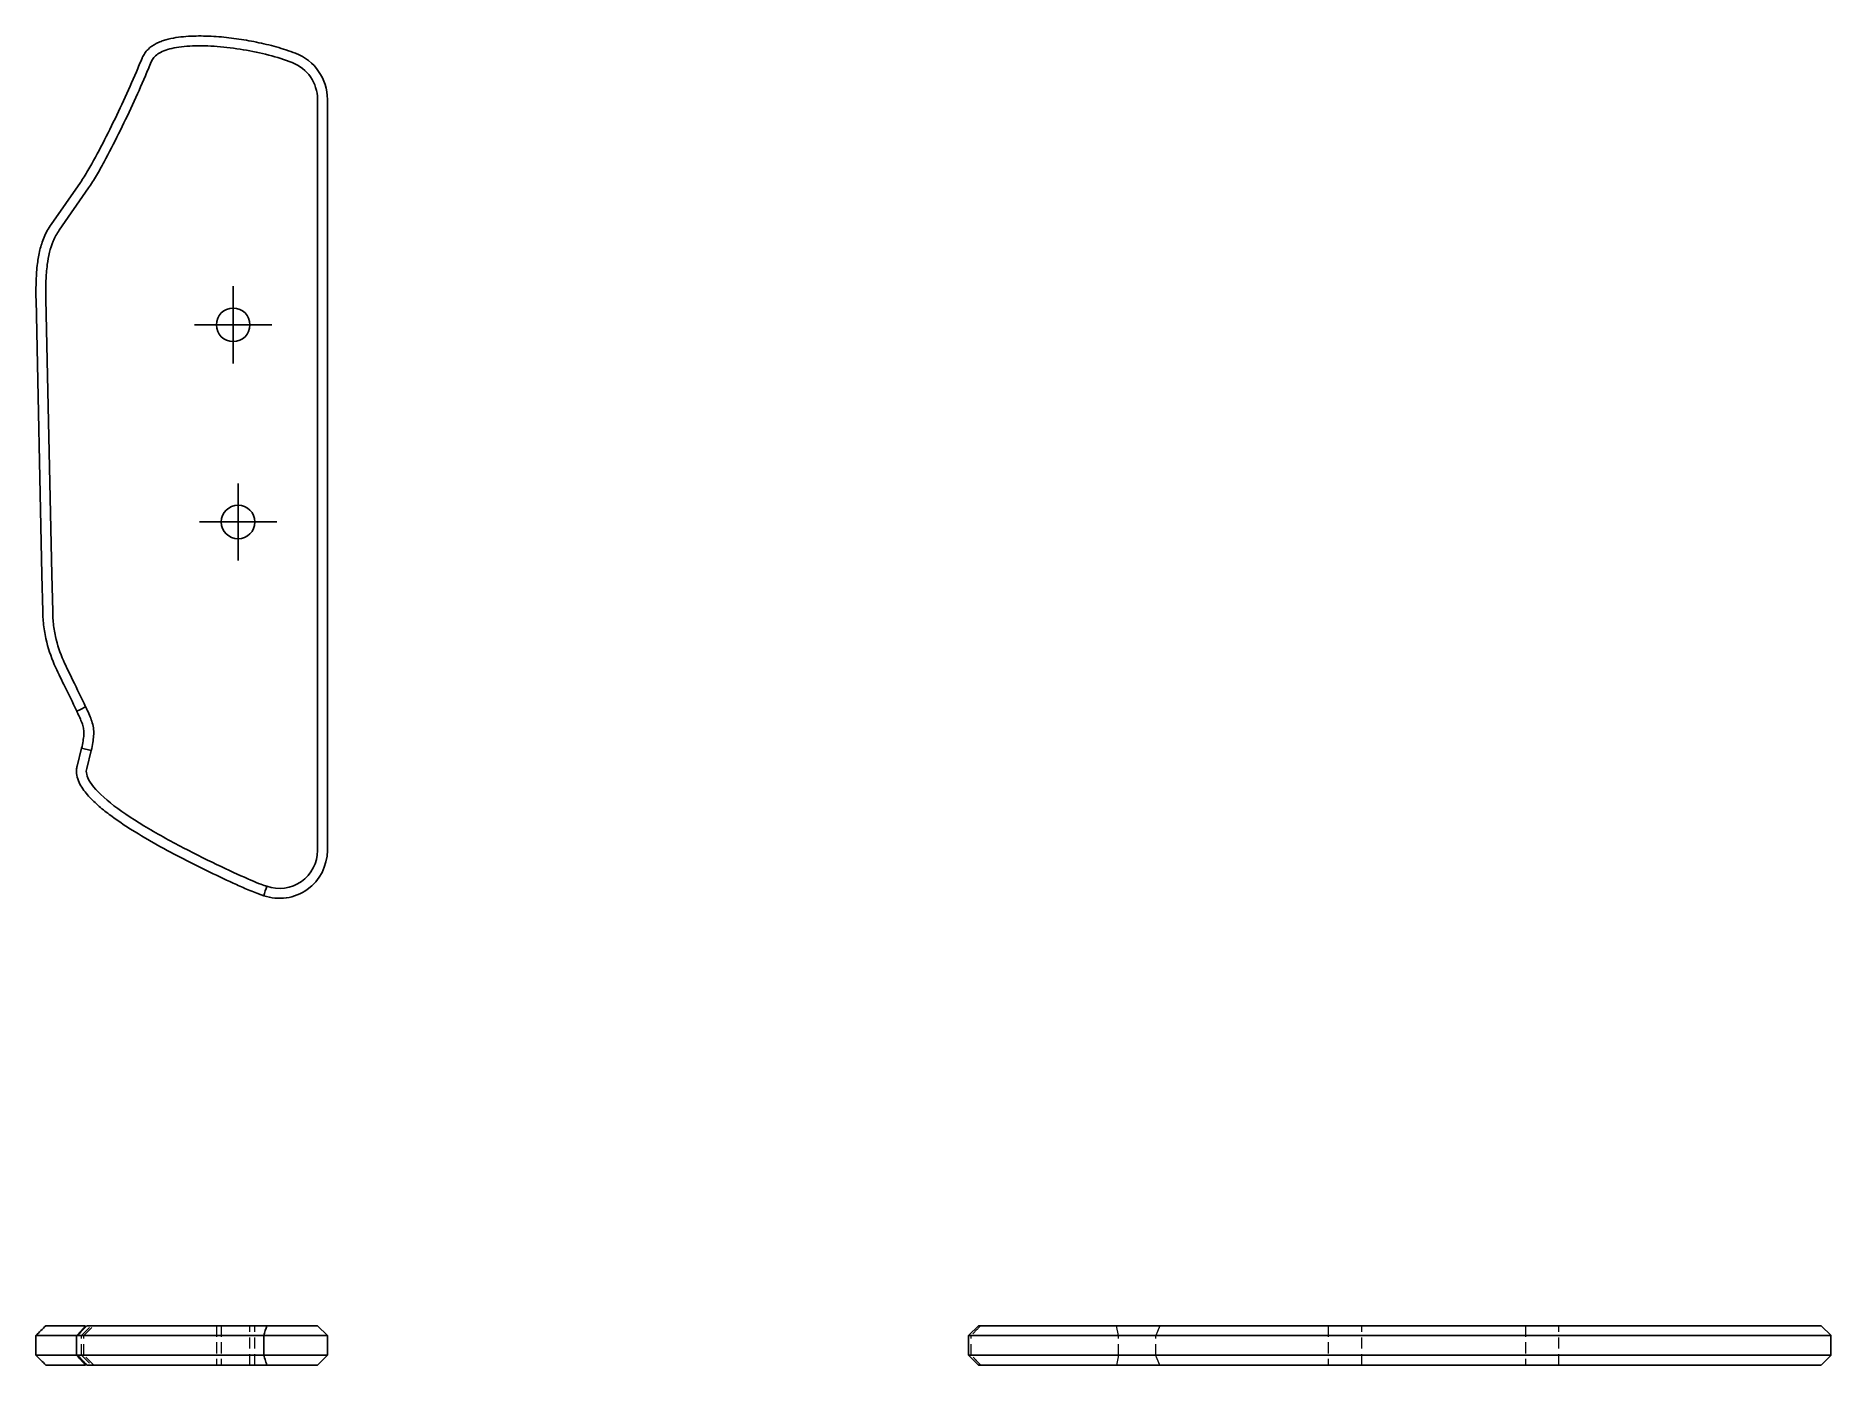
# Model space of a CAD drawing. Header units: millimetres. Extents: x 66 to 272, y 55 to 207.
import ezdxf

# ---------------------------------------------------------------- set-up
doc = ezdxf.new("R2010")
doc.units = ezdxf.units.MM
doc.linetypes.add('HIDDEN', pattern=[1.905, 1.27, -0.635])
doc.layers.add('10', color=7, linetype='Continuous')

# ---------------------------------------------------------------- blocks, each defined once
blk = doc.blocks.new('SW_CENTERMARKSYMBOL_0')
at = {"layer": '10', "color": 0}
for p, q in [((0, 2.5), (0, 4.42)), ((0, 0), (0, 2.5)), ((-2.5, 0), (-4.42, 0)), ((0, 0), (-2.5, 0)), ((0, 0), (0, -2.5)), ((0, 0), (2.5, 0)), ((2.5, 0), (4.42, 0)), ((0, -2.5), (0, -4.42))]:
    blk.add_line(p, q, dxfattribs=at)
blk = doc.blocks.new('SW_CENTERMARKSYMBOL_1')
at = {"layer": '10', "color": 0}
for p, q in [((0, 2.5), (0, 4.42)), ((0, 0), (0, 2.5)), ((-2.5, 0), (-4.42, 0)), ((0, 0), (-2.5, 0)), ((0, 0), (0, -2.5)), ((0, 0), (2.5, 0)), ((2.5, 0), (4.42, 0)), ((0, -2.5), (0, -4.42))]:
    blk.add_line(p, q, dxfattribs=at)

msp = doc.modelspace()

# ---------------------------------------------------------------- linework, layer by layer
at = {"color": 7, "linetype": 'Continuous', "lineweight": 25}
for p, q in [((79.53, 203.67), (79.54, 203.69)), ((98.54, 199.37), (98.54, 113.47)), ((99.67, 113.47), (99.67, 199.37)), ((71.43, 189.88), (68.08, 185.06)), ((69.01, 184.41), (72.36, 189.24)), ((66.35, 176.5), (67.03, 145.01)), ((68.16, 145.04), (67.48, 176.52)), ((67.03, 145.01), (67.13, 140.79)), ((68.26, 140.82), (68.16, 145.04)), ((71.57, 125.16), (71.05, 123.13)), ((71.57, 125.16), (72.67, 124.9)), ((72.15, 122.85), (72.67, 124.9)), ((66.35, 58), (67.03, 58)), ((67.03, 58), (67.13, 58)), ((68.16, 59.13), (67.48, 59.13)), ((68.26, 59.13), (68.16, 59.13)), ((70.99, 58.02), (70.99, 55.74)), ((92.41, 55.75), (92.41, 58)), ((92.41, 58), (99.67, 58)), ((98.54, 59.13), (92.74, 59.13)), ((99.67, 58), (98.54, 59.13)), ((99.67, 55.75), (99.67, 58)), ((174.13, 59.13), (173, 58)), ((173, 58), (173, 55.75)), ((173, 58), (178.47, 58)), ((178.47, 59.13), (174.13, 59.13)), ((264.37, 59.13), (178.47, 59.13)), ((178.47, 58), (264.37, 58)), ((268.59, 59.13), (264.37, 59.13)), ((264.37, 58), (269.64, 58)), ((271.63, 58), (270.49, 59.13)), ((271.62, 55.73), (271.62, 58.02)), ((67.03, 55.75), (66.35, 55.75)), ((67.13, 55.75), (67.03, 55.75)), ((99.67, 55.75), (92.41, 55.75)), ((98.54, 54.62), (99.67, 55.75)), ((173, 55.75), (174.13, 54.62)), ((178.47, 55.75), (173, 55.75)), ((264.37, 55.75), (178.47, 55.75)), ((269.64, 55.75), (264.37, 55.75)), ((270.49, 54.62), (271.63, 55.76)), ((67.48, 54.62), (68.16, 54.62)), ((68.16, 54.62), (68.26, 54.62)), ((92.74, 54.62), (98.54, 54.62)), ((174.13, 54.62), (178.47, 54.62)), ((178.47, 54.62), (264.37, 54.62)), ((264.37, 54.62), (268.59, 54.62))]:
    msp.add_line(p, q, dxfattribs=at)
at = {"color": 7, "linetype": 'HIDDEN', "lineweight": 18}
for p, q in [((71.57, 125.16), (72.67, 124.9)), ((72.67, 124.9), (72.15, 122.85)), ((71.01, 55.75), (71.01, 58)), ((71.57, 58), (71.05, 58)), ((71.57, 58), (72.67, 59.13)), ((71.57, 55.75), (71.57, 58)), ((71.83, 58), (72.95, 59.13)), ((71.83, 55.75), (71.83, 58)), ((78.5, 58), (78.49, 58)), ((78.64, 58), (78.5, 58)), ((86.99, 59.13), (86.99, 54.62)), ((87.54, 59.13), (87.54, 54.62)), ((90.82, 54.62), (90.82, 59.13)), ((91.38, 54.62), (91.38, 59.13)), ((173.3, 55.75), (173.3, 58)), ((190.16, 58), (189.9, 59.13)), ((190.16, 55.75), (190.16, 58)), ((194.4, 55.75), (194.4, 58)), ((214.12, 59.13), (214.12, 54.62)), ((217.96, 54.62), (217.96, 59.13)), ((236.68, 59.13), (236.68, 54.62)), ((240.51, 54.62), (240.51, 59.13)), ((71.57, 55.75), (72.67, 54.62)), ((72.95, 54.62), (71.83, 55.75)), ((78.5, 55.75), (78.68, 55.75)), ((190.16, 55.75), (189.9, 54.62))]:
    msp.add_line(p, q, dxfattribs=at)
at = {"color": 7, "linetype": 'Continuous', "lineweight": 25, "flags": 128}
for points in [[(78.5, 204.13), (78.49, 204.11), (78.49, 204.1)], [(72.02, 129.89), (71.42, 129.6), (71.01, 129.4)], [(72.02, 59.13), (71.42, 58.46), (71.01, 58)], [(72.02, 54.62), (71.38, 55.33), (71.21, 55.52), (71.08, 55.67), (71.01, 55.75)]]:
    msp.add_lwpolyline(points, dxfattribs=at)
at = {"color": 7, "linetype": 'HIDDEN', "lineweight": 18, "flags": 128}
for points in [[(194.89, 59.13), (194.6, 58.46), (194.4, 58)], [(78.49, 55.75), (78.5, 55.75), (78.5, 55.75)], [(194.89, 54.62), (194.58, 55.33), (194.5, 55.52), (194.43, 55.67), (194.4, 55.75)]]:
    msp.add_lwpolyline(points, dxfattribs=at)
at = {"color": 7, "linetype": 'Continuous', "lineweight": 25}
for centre in [(88.9, 173.59), (89.46, 151.04)]:
    msp.add_circle(centre, 1.92, dxfattribs=at)
for centre, radius, start, end in [((94.03, 199.37), 4.51, 0, 69.2112), ((94.03, 199.37), 5.64, 0, 69.2112), ((94.2, 113.47), 5.47, 250.7919, 0), ((94.2, 113.47), 4.34, 250.293, 0)]:
    msp.add_arc(centre, radius, start, end, dxfattribs=at)
for points, knots in [([(96.03, 204.64), (95.31, 204.92), (94.57, 205.16), (93.08, 205.58), (92.32, 205.76), (90.8, 206.07), (90.04, 206.2), (88.51, 206.41), (87.74, 206.5), (86.19, 206.6), (85.42, 206.63), (83.88, 206.6), (83.11, 206.55), (81.96, 206.37), (81.57, 206.29), (81.01, 206.13), (80.83, 206.07), (80.46, 205.93), (80.28, 205.85), (79.76, 205.58), (79.44, 205.37), (79.02, 204.95), (78.89, 204.8), (78.67, 204.48), (78.58, 204.31), (78.5, 204.13)], [0, 0, 0, 0, 0.125, 0.125, 0.25, 0.25, 0.375, 0.375, 0.5, 0.5, 0.625, 0.625, 0.75, 0.75, 0.8125, 0.8125, 0.84375, 0.84375, 0.875, 0.875, 0.9375, 0.9375, 0.96875, 0.96875, 1, 1, 1, 1]), ([(79.54, 203.69), (79.62, 203.87), (79.8, 204.17), (80.39, 204.7), (81.75, 205.26), (84.18, 205.54), (87.05, 205.46), (90.07, 205.09), (93, 204.47), (94.79, 203.91), (95.63, 203.59)], [-0.9977181, -0.9977181, -0.9977181, -0.9977181, -0.9264526, -0.855187, -0.7126558, -0.5701247, -0.4275935, -0.2850623, -0.1425312, 0, 0, 0, 0]), ([(78.49, 204.1), (78.27, 203.57), (78.05, 203.05), (77.83, 202.52), (76.88, 200.31), (75.86, 198.1), (74.79, 195.94), (74.26, 194.86), (73.71, 193.79), (73.14, 192.75), (72.86, 192.23), (72.58, 191.72), (72.29, 191.24), (72, 190.75), (71.71, 190.28), (71.43, 189.88)], [-1.475531, -1.475531, -1.475531, -1.475531, -1.319496, -1.319496, -1.319496, -0.659748, -0.659748, -0.659748, -0.329874, -0.329874, -0.329874, -0.164937, -0.164937, -0.164937, 0, 0, 0, 0]), ([(72.36, 189.24), (72.66, 189.67), (72.96, 190.16), (73.26, 190.66), (73.56, 191.17), (73.85, 191.69), (74.13, 192.22), (74.71, 193.27), (75.26, 194.35), (75.8, 195.44), (76.88, 197.62), (77.91, 199.84), (78.86, 202.08), (79.09, 202.61), (79.31, 203.14), (79.53, 203.67)], [0, 0, 0, 0, 0.164937, 0.164937, 0.164937, 0.329874, 0.329874, 0.329874, 0.659748, 0.659748, 0.659748, 1.319496, 1.319496, 1.319496, 1.475531, 1.475531, 1.475531, 1.475531]), ([(68.08, 185.06), (67.77, 184.62), (67.49, 184.11), (67.28, 183.61), (67.06, 183.1), (66.91, 182.62), (66.8, 182.16), (66.66, 181.61), (66.58, 181.1), (66.52, 180.61), (66.43, 179.93), (66.39, 179.3), (66.37, 178.68), (66.34, 177.94), (66.34, 177.21), (66.35, 176.5)], [0, 0, 0, 0, 0.0864026, 0.0864026, 0.0864026, 0.1728002, 0.1728002, 0.1728002, 0.2775391, 0.2775391, 0.2775391, 0.4234317, 0.4234317, 0.4234317, 0.5990798, 0.5990798, 0.5990798, 0.5990798]), ([(67.48, 176.52), (67.47, 177.22), (67.47, 177.92), (67.49, 178.64), (67.52, 179.23), (67.56, 179.83), (67.64, 180.47), (67.69, 180.93), (67.77, 181.39), (67.89, 181.89), (67.99, 182.3), (68.13, 182.73), (68.31, 183.16), (68.49, 183.59), (68.75, 184.04), (69.01, 184.41)], [-0.5990798, -0.5990798, -0.5990798, -0.5990798, -0.4234317, -0.4234317, -0.4234317, -0.2775391, -0.2775391, -0.2775391, -0.1728002, -0.1728002, -0.1728002, -0.0864026, -0.0864026, -0.0864026, 0, 0, 0, 0]), ([(67.13, 140.79), (67.13, 140.65), (67.14, 140.23), (67.21, 139.21), (67.34, 138.31), (67.48, 137.71), (67.71, 136.65), (68.07, 135.64), (68.44, 134.76), (68.81, 133.92), (69.18, 133.18), (69.53, 132.47), (70.05, 131.41), (70.54, 130.42), (71.01, 129.4)], [0, 0, 0, 0, 0.0311014, 0.0933827, 0.2179452, 0.2179452, 0.2179452, 0.4358854, 0.4358854, 0.4358854, 0.6447075, 0.6447075, 0.6447075, 0.9549976, 0.9549976, 0.9549976, 0.9549976]), ([(72.02, 129.89), (71.55, 130.92), (71.06, 131.92), (70.54, 132.97), (70.19, 133.68), (69.83, 134.4), (69.48, 135.2), (69.12, 136.03), (68.79, 136.99), (68.58, 137.95), (68.46, 138.5), (68.33, 139.33), (68.27, 140.29), (68.26, 140.68), (68.26, 140.82)], [-0.9530365, -0.9530365, -0.9530365, -0.9530365, -0.6447075, -0.6447075, -0.6447075, -0.4358854, -0.4358854, -0.4358854, -0.2179452, -0.2179452, -0.2179452, -0.0933827, -0.0311014, 0.0000393, 0.0000393, 0.0000393, 0.0000393]), ([(71.01, 129.4), (71.07, 129.27), (71.13, 129.15), (71.19, 129.03), (71.42, 128.54), (71.6, 128.11), (71.7, 127.77), (71.76, 127.56), (71.79, 127.38), (71.81, 127.19), (71.83, 127.03), (71.83, 126.86), (71.82, 126.67), (71.79, 126.29), (71.7, 125.76), (71.57, 125.16)], [0, 0, 0, 0, 0.0433254, 0.0433254, 0.0433254, 0.2144165, 0.2144165, 0.2144165, 0.3213484, 0.3213484, 0.3213484, 0.4166386, 0.4166386, 0.4166386, 0.5968042, 0.5968042, 0.5968042, 0.5968042]), ([(72.67, 124.9), (72.67, 124.91), (72.67, 124.91), (72.67, 124.92), (72.81, 125.54), (72.91, 126.1), (72.94, 126.59), (72.96, 126.84), (72.96, 127.08), (72.93, 127.3), (72.91, 127.56), (72.86, 127.82), (72.78, 128.08), (72.66, 128.53), (72.46, 129), (72.21, 129.52), (72.15, 129.64), (72.09, 129.77), (72.02, 129.89)], [-0.5987649, -0.5987649, -0.5987649, -0.5987649, -0.5968042, -0.5968042, -0.5968042, -0.4166386, -0.4166386, -0.4166386, -0.3213484, -0.3213484, -0.3213484, -0.2144165, -0.2144165, -0.2144165, -0.0433254, -0.0433254, -0.0433254, -0.0021301, -0.0021301, -0.0021301, -0.0021301]), ([(71.05, 123.13), (71.02, 122.99), (71, 122.85), (70.98, 122.57), (70.98, 122.42), (71.02, 122), (71.09, 121.72), (71.3, 121.19), (71.44, 120.94), (71.74, 120.46), (71.91, 120.23), (72.45, 119.57), (72.84, 119.18), (73.67, 118.42), (74.11, 118.07), (75, 117.38), (75.46, 117.05), (76.39, 116.42), (76.86, 116.11), (78.29, 115.21), (79.26, 114.65), (81.21, 113.55), (82.21, 113.02), (84.2, 111.99), (85.21, 111.48), (87.23, 110.51), (88.25, 110.03), (89.79, 109.34), (90.3, 109.11), (91.08, 108.79), (91.34, 108.68), (91.74, 108.53), (91.87, 108.48), (92.13, 108.39), (92.27, 108.34), (92.41, 108.3)], [0, 0, 0, 0, 0.015625, 0.015625, 0.03125, 0.03125, 0.0625, 0.0625, 0.09375, 0.09375, 0.125, 0.125, 0.1875, 0.1875, 0.25, 0.25, 0.3125, 0.3125, 0.375, 0.375, 0.5, 0.5, 0.625, 0.625, 0.75, 0.75, 0.875, 0.875, 0.9375, 0.9375, 0.96875, 0.96875, 0.984375, 0.984375, 1, 1, 1, 1]), ([(92.74, 109.38), (92.73, 109.39), (92.71, 109.39), (92.7, 109.39), (92.59, 109.42), (92.13, 109.58), (90.59, 110.21), (87.67, 111.53), (83.21, 113.73), (78.57, 116.29), (74.6, 118.95), (72.58, 121.01), (72.08, 122.24), (72.09, 122.64), (72.15, 122.85)], [-0.005415, -0.005415, -0.005415, -0.005415, 0, 0, 0, 0.071429, 0.142857, 0.285714, 0.428571, 0.571429, 0.714286, 0.857143, 0.928571, 1, 1, 1, 1]), ([(67.47, 59.13), (67.28, 58.94), (66.91, 58.57), (66.53, 58.19), (66.34, 58)], [0, 0, 0, 0, 0.499971, 1, 1, 1, 1]), ([(66.34, 58), (66.34, 57.63), (66.34, 56.88), (66.34, 56.13), (66.34, 55.75)], [0, 0, 0, 0, 0.499753, 1, 1, 1, 1]), ([(67.13, 58), (67.13, 58), (67.14, 58), (67.21, 58), (67.34, 58), (67.48, 58), (67.71, 58), (68.07, 58), (68.44, 58), (68.81, 58), (69.18, 58), (69.53, 58), (70.05, 58), (70.54, 58), (71.01, 58)], [0, 0, 0, 0, 0.0311014, 0.0933827, 0.2179452, 0.2179452, 0.2179452, 0.4358854, 0.4358854, 0.4358854, 0.6447075, 0.6447075, 0.6447075, 0.9549976, 0.9549976, 0.9549976, 0.9549976]), ([(72.02, 59.13), (71.55, 59.13), (71.06, 59.13), (70.54, 59.13), (70.19, 59.13), (69.83, 59.13), (69.48, 59.13), (69.12, 59.13), (68.79, 59.13), (68.58, 59.13), (68.46, 59.13), (68.33, 59.13), (68.27, 59.13), (68.26, 59.13), (68.26, 59.13)], [-0.9530365, -0.9530365, -0.9530365, -0.9530365, -0.6447075, -0.6447075, -0.6447075, -0.4358854, -0.4358854, -0.4358854, -0.2179452, -0.2179452, -0.2179452, -0.0933827, -0.0311014, 0.0000393, 0.0000393, 0.0000393, 0.0000393]), ([(71, 58), (71.03, 58), (71.1, 58), (71.43, 58), (71.87, 58), (72.48, 58), (73.47, 58), (74.92, 58), (76.85, 58), (79.66, 58), (83.3, 58), (87.02, 58), (89.69, 58), (91.21, 58), (92.01, 58), (92.41, 58)], [0, 0, 0, 0, 0.0286047, 0.0558718, 0.0838421, 0.1228745, 0.1619577, 0.2420371, 0.3355876, 0.429181, 0.6177144, 0.8085274, 0.9041374, 0.9521311, 1, 1, 1, 1]), ([(72.17, 59.13), (71.99, 58.94), (71.62, 58.56), (71.26, 58.19), (71.08, 58)], [0, 0, 0, 0, 0.4999973, 1, 1, 1, 1]), ([(92.74, 59.13), (92.62, 59.13), (92.31, 59.13), (91.75, 59.13), (90.98, 59.13), (90.05, 59.13), (88.96, 59.13), (87.46, 59.13), (85.57, 59.13), (83.3, 59.13), (81.1, 59.13), (79.04, 59.13), (77.21, 59.13), (75.57, 59.13), (74.31, 59.13), (73.41, 59.13), (72.82, 59.13), (72.43, 59.13), (72.21, 59.13), (72.18, 59.13), (72.17, 59.13)], [0, 0, 0, 0, 0.0148352, 0.039913, 0.0738973, 0.1159119, 0.165033, 0.2202805, 0.3170399, 0.4220951, 0.5309235, 0.6231266, 0.7117402, 0.7938604, 0.8667351, 0.9089051, 0.9450799, 0.974711, 0.9979512, 1, 1, 1, 1]), ([(270.48, 59.13), (270.48, 59.13), (270.5, 59.13), (270.33, 59.13), (269.95, 59.13), (269.4, 59.13), (268.86, 59.13), (268.59, 59.13)], [0, 0, 0, 0, 0.035085, 0.277342, 0.526267, 0.769622, 1, 1, 1, 1]), ([(269.64, 58), (269.83, 58), (270.19, 58), (270.72, 58), (271.21, 58), (271.5, 58), (271.61, 58), (271.61, 58), (271.61, 58)], [0, 0, 0, 0, 0.1469247, 0.2943836, 0.5524078, 0.8121565, 0.9412634, 1, 1, 1, 1]), ([(66.34, 55.75), (66.53, 55.56), (66.91, 55.19), (67.28, 54.81), (67.47, 54.62)], [0, 0, 0, 0, 0.500009, 1, 1, 1, 1]), ([(71.01, 55.75), (70.54, 55.75), (70.05, 55.75), (69.53, 55.75), (69.18, 55.75), (68.81, 55.75), (68.44, 55.75), (68.07, 55.75), (67.71, 55.75), (67.48, 55.75), (67.38, 55.75), (67.25, 55.75), (67.17, 55.75), (67.14, 55.75), (67.13, 55.75), (67.13, 55.75)], [-0.9549976, -0.9549976, -0.9549976, -0.9549976, -0.6447075, -0.6447075, -0.6447075, -0.4358854, -0.4358854, -0.4358854, -0.2179452, -0.2179452, -0.2179452, -0.1245233, -0.062242, -0.0311014, 0, 0, 0, 0]), ([(92.41, 55.75), (92.15, 55.75), (91.63, 55.75), (90.63, 55.75), (88.88, 55.75), (86.43, 55.75), (83.52, 55.75), (80.65, 55.75), (78.28, 55.75), (76.4, 55.75), (75.06, 55.75), (73.81, 55.75), (72.82, 55.75), (72.05, 55.75), (71.57, 55.75), (71.25, 55.75), (71.05, 55.75), (71.03, 55.75), (71.02, 55.75)], [0, 0, 0, 0, 0.031035, 0.062124, 0.124604, 0.248313, 0.372026, 0.496182, 0.620315, 0.684944, 0.749669, 0.807496, 0.865635, 0.901488, 0.937776, 0.958746, 0.98009, 1, 1, 1, 1]), ([(71.07, 55.76), (71.26, 55.57), (71.62, 55.19), (71.99, 54.81), (72.17, 54.62)], [0, 0, 0, 0, 0.500003, 1, 1, 1, 1]), ([(92.74, 54.62), (92.71, 54.73), (92.68, 54.84), (92.61, 55.06), (92.58, 55.16), (92.48, 55.5), (92.42, 55.72), (92.41, 55.75)], [0, 0, 0, 0, 0.25, 0.25, 0.5, 0.5, 1, 1, 1, 1]), ([(271.61, 55.75), (271.61, 55.75), (271.64, 55.75), (271.5, 55.75), (271.22, 55.75), (270.76, 55.75), (270.23, 55.75), (269.8, 55.75), (269.64, 55.75)], [0, 0, 0, 0, 0.011839, 0.225044, 0.438315, 0.656, 0.873623, 1, 1, 1, 1]), ([(68.26, 54.62), (68.26, 54.62), (68.27, 54.62), (68.3, 54.62), (68.37, 54.62), (68.49, 54.62), (68.58, 54.62), (68.79, 54.62), (69.12, 54.62), (69.48, 54.62), (69.83, 54.62), (70.19, 54.62), (70.54, 54.62), (71.06, 54.62), (71.55, 54.62), (72.02, 54.62)], [-0.0000393, -0.0000393, -0.0000393, -0.0000393, 0.0311014, 0.062242, 0.1245233, 0.2179452, 0.2179452, 0.2179452, 0.4358854, 0.4358854, 0.4358854, 0.6447075, 0.6447075, 0.6447075, 0.9530365, 0.9530365, 0.9530365, 0.9530365]), ([(72.17, 54.62), (72.18, 54.62), (72.21, 54.62), (72.43, 54.62), (72.82, 54.62), (73.41, 54.62), (74.22, 54.62), (75.25, 54.62), (76.52, 54.62), (77.92, 54.62), (79.42, 54.62), (81.05, 54.62), (82.76, 54.62), (84.53, 54.62), (86.23, 54.62), (87.83, 54.62), (89.18, 54.62), (90.28, 54.62), (91.14, 54.62), (91.83, 54.62), (92.35, 54.62), (92.63, 54.62), (92.74, 54.62)], [0, 0, 0, 0, 0.002051, 0.025295, 0.054924, 0.091089, 0.133251, 0.190743, 0.254506, 0.323139, 0.395143, 0.469035, 0.552255, 0.63399, 0.712172, 0.784723, 0.849699, 0.894352, 0.932512, 0.96343, 0.986299, 1, 1, 1, 1]), ([(268.59, 54.62), (268.86, 54.62), (269.4, 54.62), (269.95, 54.62), (270.33, 54.62), (270.5, 54.62), (270.48, 54.62), (270.48, 54.62)], [0, 0, 0, 0, 0.230894, 0.474049, 0.723094, 0.965465, 1, 1, 1, 1])]:
    msp.add_open_spline(points, degree=3, knots=knots, dxfattribs=at)
for points in [[(92.74, 109.38), (92.63, 109.02), (92.52, 108.66), (92.41, 108.3)], [(92.74, 59.13), (92.63, 58.76), (92.52, 58.38), (92.41, 58)]]:
    msp.add_open_spline(points, degree=3, dxfattribs=at)
at = {"color": 7, "linetype": 'HIDDEN', "lineweight": 18}
for points in [[(71.05, 58), (71, 58), (70.97, 58), (70.98, 58)], [(174.38, 59.13), (174.02, 58.76), (173.66, 58.38), (173.3, 58)]]:
    msp.add_open_spline(points, degree=3, dxfattribs=at)
for points, knots in [([(71.82, 58), (71.82, 58), (71.82, 58), (71.72, 58), (71.62, 58), (71.57, 58)], [0, 0, 0, 0, 0.151629, 0.529105, 1, 1, 1, 1]), ([(96.03, 58), (95.52, 58), (94.51, 58), (92.56, 58), (90.17, 58), (87.99, 58), (86.74, 58), (86.44, 58)], [0, 0, 0, 0, 0.164497, 0.329592, 0.618476, 0.909291, 1, 1, 1, 1]), ([(181.43, 58), (181.32, 58), (180.75, 58), (179.4, 58), (177.42, 58), (175.6, 58), (174.58, 58), (174.25, 58)], [0, 0, 0, 0, 0.036224, 0.195731, 0.517042, 0.842237, 1, 1, 1, 1]), ([(269.96, 58), (269.84, 58), (269.59, 58), (269.29, 58), (269.13, 58)], [0, 0, 0, 0, 0.472812, 1, 1, 1, 1]), ([(88.43, 55.75), (88.98, 55.75), (90.32, 55.75), (92.42, 55.75), (94.41, 55.75), (95.6, 55.75), (96.03, 55.75)], [0, 0, 0, 0, 0.210645, 0.516565, 0.822398, 1, 1, 1, 1]), ([(174.38, 54.62), (174.28, 54.73), (174.17, 54.84), (173.97, 55.06), (173.86, 55.16), (173.55, 55.5), (173.34, 55.72), (173.3, 55.75)], [0, 0, 0, 0, 0.25, 0.25, 0.5, 0.5, 1, 1, 1, 1]), ([(175.31, 55.75), (175.5, 55.75), (176.15, 55.75), (177.33, 55.75), (178.56, 55.75), (179.37, 55.75), (179.63, 55.75)], [0, 0, 0, 0, 0.145772, 0.491035, 0.837535, 1, 1, 1, 1]), ([(269.13, 55.75), (269.38, 55.75), (269.71, 55.75), (269.94, 55.75), (269.99, 55.75)], [0, 0, 0, 0, 0.772267, 1, 1, 1, 1])]:
    msp.add_open_spline(points, degree=3, knots=knots, dxfattribs=at)

# ---------------------------------------------------------------- block references
at = {"layer": '10'}
for name, p in [('SW_CENTERMARKSYMBOL_0', (88.9, 173.59)), ('SW_CENTERMARKSYMBOL_1', (89.46, 151.04))]:
    msp.add_blockref(name, p, dxfattribs=at)

doc.saveas('drawing.dxf')
